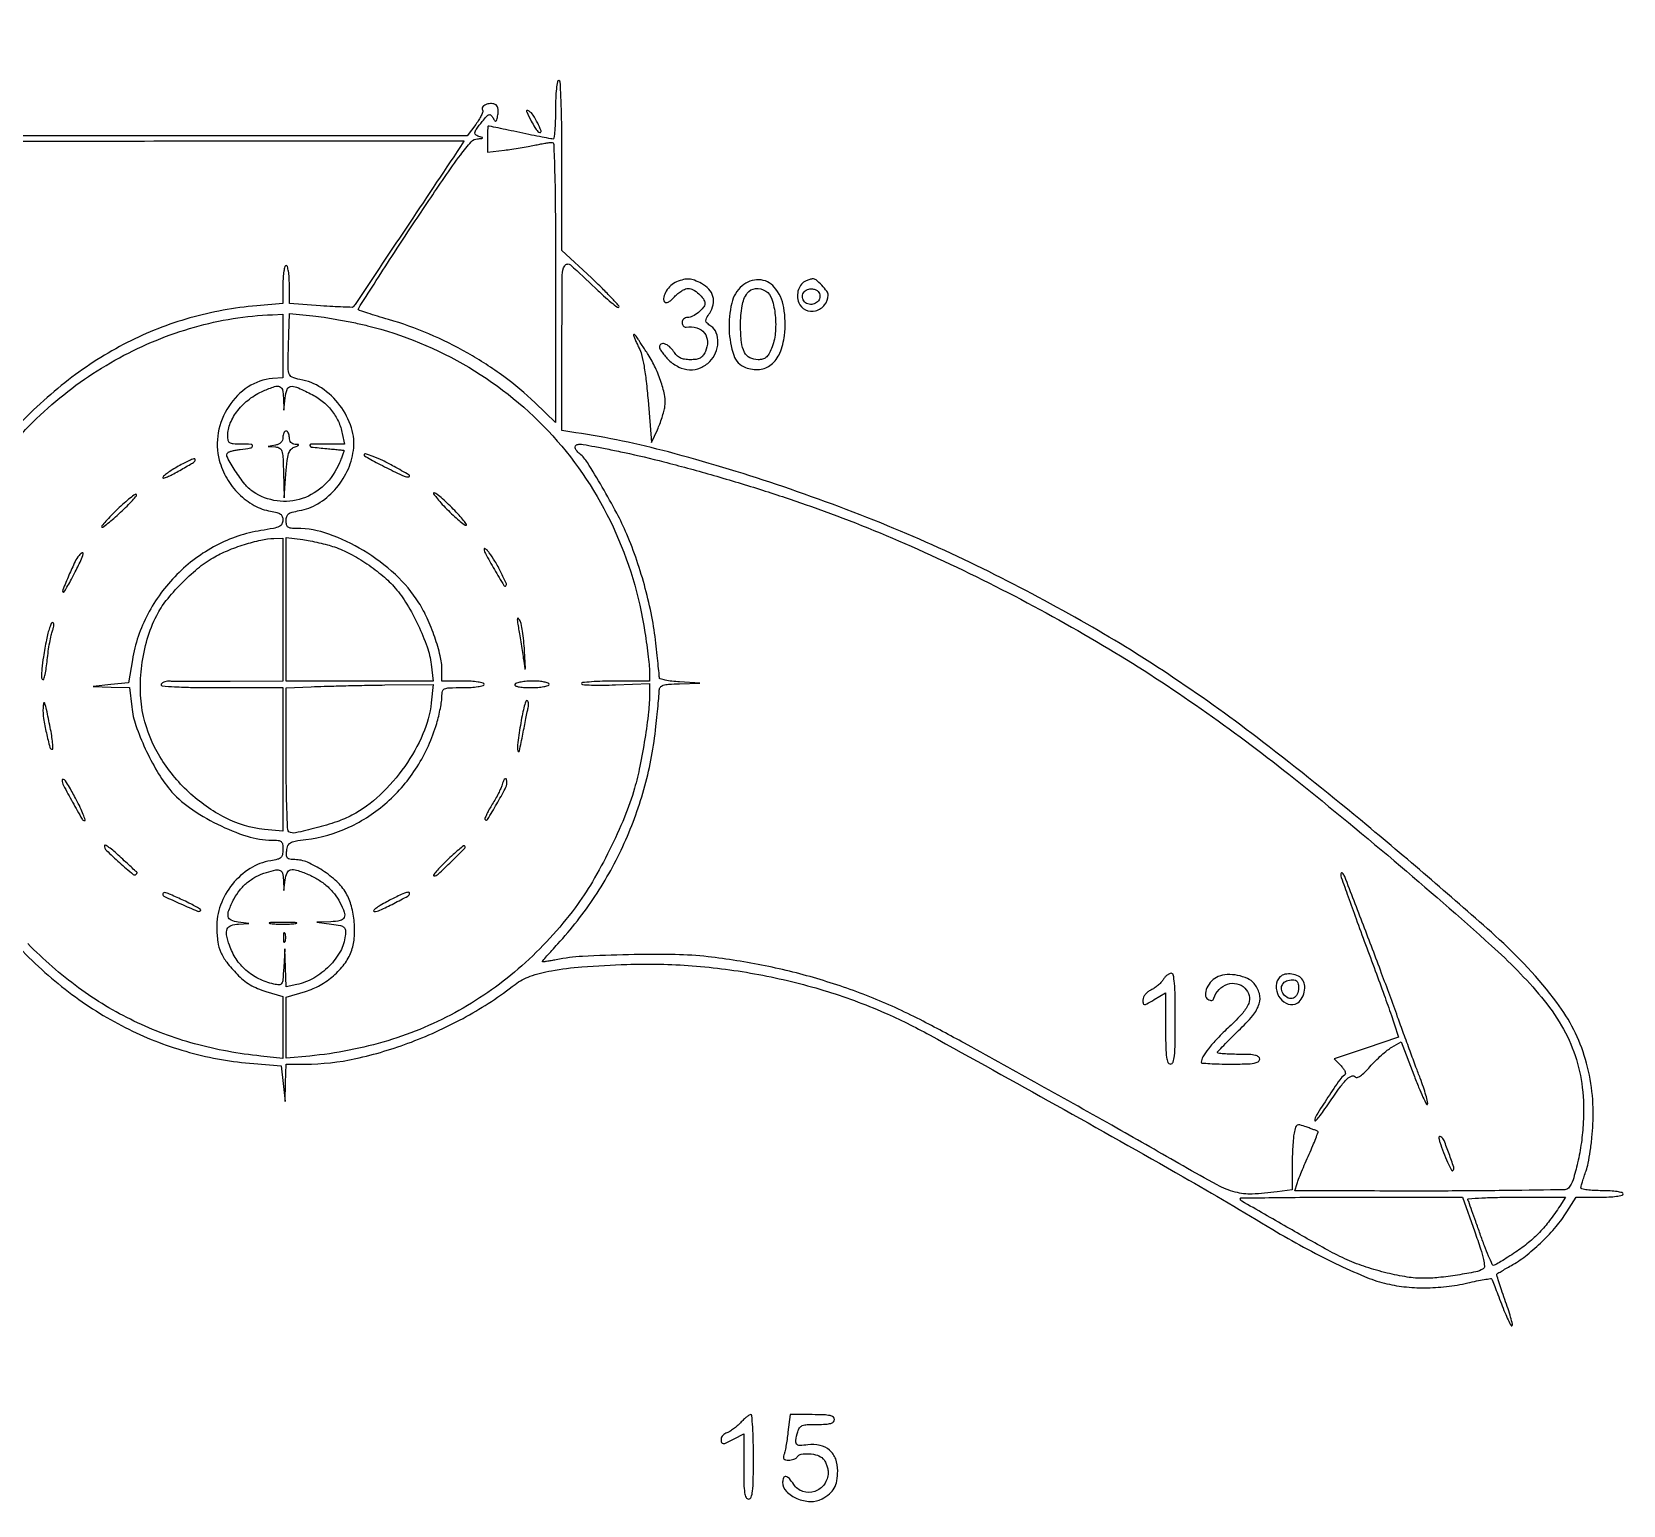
# Model space of a CAD drawing. Extents: x 0 to 1016, y 23 to 955.
# Drawn here: x 509.6 to 1000, y 501.1 to 955 of the extents above; entities that cross this region are included whole.
import ezdxf

# ---------------------------------------------------------------- set-up
doc = ezdxf.new("R2010")
doc.units = 0
doc.header["$MEASUREMENT"] = 0
doc.layers.get('0').update_dxf_attribs({"linetype": 'CONTINUOUS'})

msp = doc.modelspace()

# ---------------------------------------------------------------- linework, layer by layer
for points in [[(357.25, 921.223396, -0.000016), (466.643974, 921.326035, -0.000026), (558.770768, 921.404751), (642.53554, 921.471913, -0.054948), (642.714315, 921.452351, -0.526965), (642.778191, 921.293376, -0.000012), (625.977212, 896.088704, -0.000055), (609.471029, 871.33347, -0.049342), (608.579417, 870.246084, -0.20724), (608.29447, 870.13336, -0.001344), (605.532693, 870.229176, -0.005042), (602.353138, 870.380165, -0.003161), (598.636862, 870.617795), (589, 871.2952), (589, 877.1476, 0.015938), (588.928217, 879.398926, 0.026378), (588.707282, 881.2869, 0.024712), (588.393242, 882.700208, 0.337708), (588, 883, 0.337757), (587.606712, 882.700117, 0.024695), (587.29269, 881.285944, 0.026365), (587.071774, 879.396785, 0.015924), (587, 877.143776), (587, 871.287552), (578.939351, 870.615319, 0.048197), (558.372112, 866.882838, 0.049013), (539.021793, 859.29307, 0.047341), (520.945423, 847.799587, 0.039673), (504.163754, 832.468267)], [(505.914645, 672.711337, 0.040503), (522.011606, 658.468194, 0.046338), (539.51754, 647.715931, 0.047654), (558.25232, 640.600853, 0.047619), (578, 637.159109), (586.5, 636.5), (587.087003, 631), (587.674007, 625.5), (587.837003, 631.25), (588, 637), (593.889532, 637, 0.054274), (609.446009, 638.693621, 0.036577), (626.5772, 643.805893, 0.035336), (643.523314, 651.655185, 0.039381), (658.556776, 661.572087, -0.083249), (663.147484, 664.05466, -0.038359), (669.745308, 665.760056, -0.025884), (679.134713, 666.935157, -0.008577), (693, 667.706765, -0.029009), (713.155006, 667.312427, -0.026944), (733.639431, 664.604368, -0.027031), (753.644362, 659.722353, -0.029717), (772.365495, 652.828578, -0.022702), (786.276895, 645.977042, -0.001504), (825.29839, 624.352192, -0.00239), (864.44232, 602.259301, -0.006426), (892, 586.058557, 0.012209), (901.505482, 580.617367, 0.011902), (911.345612, 575.598119, 0.012113), (920.250036, 571.582577, 0.038135), (926.460099, 569.502587, 0.033913), (932.452894, 568.417268, 0.02876), (938.879251, 568.070824, 0.027891), (945.512107, 568.465375, 0.027121), (952.123077, 569.596185, -0.005205), (954.833733, 570.183101, -0.008312), (957.162548, 570.621798, -0.00305), (959.151727, 570.949902, -0.266855), (959.423817, 570.846185, -0.076065), (959.594342, 570.55728, -0.000855), (960.433156, 568.455162, -0.002622), (961.38593, 566.018362, -0.001704), (962.462668, 563.192666, 0.008267), (963.557969, 560.427876, 0.014582), (964.565766, 558.188536, 0.009164), (965.442079, 556.465011, 0.504037), (965.752025, 556.418692, 0.262677), (965.878014, 556.871015, 0.006548), (965.317497, 559.019581, 0.012424), (964.54376, 561.583083, 0.007937), (963.52381, 564.52381, -0.005119), (962.491643, 567.446437, -0.008314), (961.681807, 569.951925, -0.002863), (961.040394, 572.099202, -0.313735), (961.131118, 572.369819, -0.026021), (961.408641, 572.554543, -0.000653), (962.713516, 573.326013, -0.001401), (964.248957, 574.225306, -0.000954), (966, 575.239828, 0.038216), (970.39457, 578.243786, 0.024144), (975.048699, 582.361162, 0.023997), (979.335898, 586.960837, 0.034716), (982.621007, 591.43946), (985.5, 595.996424), (992.75, 595.998212, 0.012039), (995.616652, 596.067954, 0.02223), (997.937053, 596.284036, 0.019295), (999.671558, 596.592311, 0.352701), (1000, 597, 0.345347), (999.685898, 597.400526, 0.022017), (998.125, 597.711538, 0.024301), (996.036573, 597.929639, 0.013867), (993.5, 598, -0.012631), (991.007988, 598.062963, -0.020798), (988.909375, 598.256818, -0.01606), (987.282887, 598.529017, -0.357359), (987, 598.874273, -0.067453), (987.07451, 599.424074, -0.005922), (987.465406, 600.777099, -0.007677), (987.977584, 602.38462, -0.005899), (988.584359, 604.124273, 0.039103), (989.230173, 606.464784, 0.011401), (989.856537, 610.15213, 0.011382), (990.374265, 614.350524, 0.011955), (990.690332, 618.5, 0.08421), (988.366376, 638.45997, 0.091217), (979.583427, 655.929057, 0.048728), (960.593837, 676.511389, 0.008753), (921, 710.594536, 0.00911), (888.89997, 736.289115, 0.016491), (861.587934, 755.945355, 0.018036), (834.799304, 772.546039, 0.013935), (804.5, 788.739878, 0.018957), (773.323286, 802.852125, 0.015691), (739.152586, 815.549252, 0.016107), (705.79642, 825.582321, 0.027288), (677.25, 831.529801), (673, 832.175796), (673, 858.710343, -0.001315), (673.056231, 880.08323, -0.132201), (673.842182, 882.943774, -0.474352), (675.605286, 883.217351, -0.009287), (683.221634, 876.115266, 0.008102), (685.839948, 873.662111, 0.013413), (688.136664, 871.688751, 0.007015), (690.079289, 870.152978, 0.376497), (690.514758, 870.181425, 0.40042), (690.525059, 870.616671, 0.004137), (688.261955, 873.063807, 0.010217), (685.469579, 875.914558, 0.006123), (682.043124, 879.19127), (673, 887.629626), (673, 913.814813, 0.002684), (672.939643, 925.059494, 0.006859), (672.740453, 933.203703, 0.002472), (672.466427, 939.555467, 0.400206), (672, 940, 0.365646), (671.579235, 939.64481, 0.014491), (671.277778, 937.5, 0.018502), (671.066717, 934.639727, 0.009164), (671, 931, -0.008552), (670.940976, 927.549211, -0.01418), (670.758964, 924.64375, -0.007811), (670.50724, 922.290004, -0.378869), (670.179454, 922, -0.047414), (669.586701, 922.056336, -0.001123), (666.850764, 922.5875, -0.002464), (663.645688, 923.233632, -0.001669), (660, 924, 0.000655), (656.389271, 924.766672, 0.00104), (653.296111, 925.4125, 0.000208), (650.569948, 925.974608, 0.050775), (650.320546, 926, 0.384274), (650.192043, 925.884128, 0.006001), (650.094161, 924.814882, 0.012372), (650.023052, 923.512476, 0.007451), (650, 921.965557), (650, 917.931114), (655.25, 918.573003, 0.005888), (657.552133, 918.882029, 0.00415), (660.132812, 919.281343, 0.004189), (662.594995, 919.704482, 0.008786), (664.5, 920.082999, -0.00534), (666.123073, 920.417141, -0.005988), (667.692188, 920.703282, -0.005534), (669.032727, 920.915949, -0.031688), (669.75, 920.975554, -0.407499), (670.449608, 920.318088, -0.003391), (670.742901, 912.11816, -0.006071), (670.948245, 899.918208, -0.001172), (671, 877.841493), (671, 834.682985), (664.696758, 840.735669, 0.03312), (655.03066, 848.859277, 0.028938), (643.94397, 856.041312, 0.028578), (631.946806, 861.982773, 0.030138), (619.558475, 866.398923, -0.002824), (616.13354, 867.41285, -0.004341), (613.18162, 868.332949, -0.001541), (610.651221, 869.154443, -0.117638), (610.290419, 869.376248, -0.351496), (610.250858, 869.73647, -0.000326), (615.086171, 877.325591, -0.002814), (620.583112, 885.834755, -0.001697), (627.190713, 895.863512, -0.002022), (636.760285, 910.155318, -0.013223), (641.781157, 917.180704, -0.021082), (645.049202, 921.147546, -0.197912), (647, 922.086893, 0.008285), (648.135226, 922.171679, 0.147455), (648.47158, 922.307552, 0.582835), (648.44504, 922.470634, 0.024619), (647.75, 922.689326, -0.075991), (646.507261, 923.225476, -0.296727), (646.171449, 923.948326, -0.124087), (646.630472, 925.068483, -0.012431), (648.419156, 927.36993, -0.011107), (649.838921, 929.029242, -0.129309), (650.545334, 929.495742, -0.293019), (651.110928, 929.355151, -0.061798), (651.742766, 928.495167, 0.025131), (652.31422, 927.58461, 0.402587), (652.639596, 927.520474, 0.195717), (652.908802, 927.902875, 0.009492), (653.235968, 929.454054, 0.037526), (653.373119, 930.653344, 0.074841), (653.267972, 931.600552, 0.102098), (652.929236, 932.27836, 0.135176), (652.376395, 932.685805, 0.102728), (650.928556, 932.921938, 0.091148), (649.438421, 932.5811, 0.133872), (648.524885, 931.853149, 0.305339), (648.491998, 931.012948, -0.214461), (648.57106, 930.413124, -0.034108), (648.143491, 929.276012, -0.032642), (647.415699, 927.921697, -0.023313), (646.436691, 926.505885), (643.762622, 923), (357.881311, 923, -0.00013)], [(498.461679, 821.526885, -0.053625), (515.796053, 840.178351, -0.054319), (536.630085, 854.625272, -0.055269), (559.728705, 864.048444, -0.059574), (583.75, 867.873503), (587, 868), (587, 858.212708), (587, 848.425415), (583.782469, 848.180248, 0.126684), (576.297618, 845.632579, 0.103675), (570.309563, 839.628757, 0.099901), (567.083977, 831.513629, 0.108673), (567.400347, 823.037378, 0.068445), (569.692181, 817.469482, 0.065745), (573.427016, 812.641854, 0.068453), (578.122664, 809.113929, 0.087494), (583.22759, 807.347616, -0.023486), (585.158358, 806.945108, -0.094815), (586.241408, 806.433172, -0.147431), (586.803532, 805.689768, -0.088901), (587, 804.593521, -0.13046), (586.686804, 803.413601, -0.152989), (585.841617, 802.628966, -0.0635), (584.08131, 802.049898, -0.008615), (580.25, 801.377429, 0.082838), (566.422672, 796.767267, 0.075285), (554.321463, 787.806139, 0.074798), (545.352702, 775.602654, 0.079988), (540.628249, 761.573714), (539.448923, 754.5), (533.974461, 753.912997), (528.5, 753.325993), (534.120834, 753.162997), (539.741667, 753), (540.418066, 747.021428, 0.055222), (541.712467, 741.313221, 0.024781), (544.589741, 734.169131, 0.024718), (548.278488, 727.115608, 0.040524), (552.150358, 721.602616, 0.066832), (558.218252, 716.016887, 0.037546), (566.848589, 710.895978, 0.037686), (575.994629, 707.188403, 0.077604), (583.605335, 706, -0.022854), (585.567245, 705.91028, -0.153903), (586.454523, 705.538478, -0.183796), (586.884234, 704.761238, -0.035392), (587, 703.127808, -0.044718), (586.856128, 701.522345, -0.162456), (586.370825, 700.635795, -0.125319), (585.365763, 700.08867, -0.022226), (583.25, 699.649362, 0.100495), (576.875313, 697.245552, 0.083053), (571.438915, 692.413197, 0.081631), (567.797902, 685.987558, 0.09181), (566.600978, 678.994681, 0.033197), (566.945981, 674.688867, 0.06679), (567.885041, 671.419562, 0.062154), (569.703366, 668.367033, 0.025407), (572.863537, 664.706623, 0.032507), (574.78978, 662.937822, 0.034533), (576.892152, 661.47223, 0.034095), (579.201367, 660.29462, 0.030137), (581.745304, 659.385665), (587, 657.858083), (587, 648.312545), (587, 638.767006), (580.25, 639.460187, -0.040778), (559.80279, 643.262243, -0.046179), (541.117699, 650.245241, -0.046194), (524.036759, 660.536684, -0.040852), (508.36171, 674.180935, -0.0261)]]:
    msp.add_lwpolyline(points, format="xyb")
for points in [[(662.152355, 930.389196, 0.008632), (663.541202, 927.521309, 0.02373), (664.649551, 925.566107, 0.02886), (665.553071, 924.302807, 0.226833), (666.186195, 924, 0.524841), (666.564571, 924.548172, 0.02593), (665.518414, 926.926872, 0.027965), (664.11238, 929.370612, 0.110243), (662.87738, 930.575784, 0.037312), (662.464403, 930.790251, 0.165559), (662.195456, 930.810799, 0.346802), (662.088086, 930.669931, 0.104716)], [(708.315372, 877.99302, 0.090644), (706.565265, 876.88649, 0.069593), (705.127666, 875.134807, 0.077385), (704.355759, 873.277095, 0.200868), (704.578093, 871.873643, 0.253251), (705.032195, 871.612948, 0.121297), (705.708884, 871.761667, 0.065892), (706.599594, 872.3572, 0.025553), (707.664806, 873.39431, -0.033615), (708.72253, 874.391448, -0.03392), (709.901284, 875.234579, -0.035983), (711.025608, 875.821564, -0.102663), (711.885481, 876, -0.131867), (713.410828, 875.590596, -0.054042), (715.154039, 874.313122, -0.054161), (716.558568, 872.718761, -0.154708), (717, 871.326247, -0.174899), (716.547817, 870.073094, -0.049106), (715.045557, 868.586754, -0.049448), (713.219994, 867.382539, -0.121672), (711.671259, 867, 0.091227), (711.033236, 866.882613, 0.095762), (710.490932, 866.546498, 0.09955), (710.128046, 866.045179, 0.10744), (710, 865.456163, 0.081331), (710.094539, 864.878809, 0.103076), (710.367188, 864.41351, 0.116153), (710.773707, 864.132962, 0.126145), (711.25, 864.074646, -0.102701), (714.548975, 863.824931, -0.157839), (716.90384, 862.236836, -0.163378), (717.831727, 859.617708, -0.111485), (717.181954, 856.5, -0.055972), (716.44021, 855.260767, -0.106699), (715.561528, 854.510054, -0.091), (714.352949, 854.11901, -0.032868), (712.544492, 854, -0.037551), (710.780059, 854.132699, -0.075853), (709.452186, 854.545712, -0.082629), (708.380576, 855.307271, -0.052053), (707.408043, 856.5, 0.06508), (706.081067, 858.043792, 0.105016), (704.583954, 858.904043, 0.212932), (703.496829, 858.786919, 0.267059), (703, 857.923077, 0.138418), (703.16502, 857.338404, 0.020229), (703.858654, 856.303846, 0.021581), (704.803806, 855.121179, 0.017004), (705.923077, 853.923077, 0.08416), (708.964624, 851.763272, 0.103478), (712.336813, 850.926147, 0.107877), (715.65373, 851.522262, 0.09848), (718.545455, 853.454545, 0.096154), (720.344808, 856.120659, 0.092291), (721.050011, 859.305639, 0.101783), (720.543567, 862.273254, 0.148039), (718.914205, 864.34754, -0.027861), (717.700841, 865.302373, -0.190353), (717.361245, 865.967348, -0.153678), (717.530362, 866.764646, -0.016515), (718.524442, 868.396958, 0.092691), (719.595574, 870.964821, 0.120014), (719.522952, 873.507514, 0.118487), (718.285127, 875.755607, 0.088823), (716.035173, 877.481811, 0.027502), (713.807159, 878.482826, 0.075429), (712.127353, 878.852642, 0.079482), (710.46506, 878.69843, 0.032981)], [(728.502583, 876.75, 0.157879), (725.287329, 871.457981, 0.068669), (724.492302, 863.173289, 0.071287), (725.942478, 855.371654, 0.223166), (729.544802, 851.621181, 0.113599), (733.854454, 851.013069, 0.151468), (737.494392, 852.49526, 0.124965), (740.132957, 856.077831, 0.06556), (741.539176, 861.467261, 0.073417), (741.347155, 870.086572, 0.135165), (738.396313, 876.394648, 0.214549), (733.689343, 878.621284, 0.184767)], [(748.238541, 878.3339, 0.121087), (746.805904, 877.302494, 0.096068), (745.864846, 875.636829, 0.0885), (745.566837, 873.612727, 0.083433), (745.975106, 871.565475, 0.195678), (748.024402, 869.364795, 0.174544), (751.150946, 869.086033, 0.160592), (753.926242, 870.885133, 0.170932), (755, 873.934259, 0.164762), (754.604592, 875.101623, 0.026983), (753.032514, 876.941277, 0.025494), (751.283043, 878.599862, 0.206001), (750.25, 878.921053, 0.033143), (749.876149, 878.85644, 0.011654), (749.349759, 878.716011, 0.011511), (748.776504, 878.534254, 0.013232)], [(735.768271, 875.164378, -0.178168), (737.700959, 872.635742, -0.049933), (738.706182, 867.681524, -0.049045), (738.719464, 862.127361, -0.075181), (737.551027, 857.467881, -0.029994), (736.69606, 855.72364, -0.089681), (735.848947, 854.706824, -0.112065), (734.817023, 854.177292, -0.062811), (733.411269, 854, -0.119361), (730.886666, 854.611387, -0.157073), (729.223481, 856.279222, -0.092643), (728.309056, 859.370065, -0.024595), (728.031803, 864.527494, -0.040516), (728.500021, 870.639051, -0.118393), (730.108789, 874.518117, -0.218236), (732.632073, 875.936944, -0.163447)], [(752.5, 873.513695, -0.170798), (752.017565, 872.142601, -0.139506), (750.741788, 871.23775, -0.132728), (749.128484, 871.115268, -0.150435), (747.760998, 871.839002, -0.167697), (747.115407, 873.164981, -0.171329), (747.432682, 874.593376, -0.154416), (748.622576, 875.608799, -0.136105), (750.245529, 875.820137, -0.062873), (751.217718, 875.554591, -0.10149), (751.925955, 875.075752, -0.11006), (752.351852, 874.388469, -0.084079)], [(613.074124, 864.477402, -0.073402), (644.263471, 851.692226, -0.075079), (670.158671, 830.517443, -0.07478), (688.725099, 802.558072, -0.071944), (698.555459, 770.004157, -0.003819), (699.104428, 766.163778, -0.00437), (699.569071, 762.484034, -0.003957), (699.911125, 759.356976, -0.024729), (699.994105, 757.75), (700, 755), (689.5, 755, 0.006934), (685.473972, 754.944164, 0.011521), (682.084375, 754.771902, 0.005225), (679.283609, 754.535324, 0.386735), (679, 754.223495, 0.397264), (679.284303, 753.92214, 0.005263), (682.084375, 753.788506, 0.011555), (685.473866, 753.740863, 0.006926), (689.5, 753.833095), (700, 754.2192), (699.997183, 751.3596, -0.0285), (699.656404, 745.487709, -0.01041), (698.529184, 737.236713, -0.010596), (697.007556, 728.768342, -0.019787), (695.361657, 722, -0.028276), (692.255858, 713.068337, -0.017646), (687.67137, 702.978362, -0.017608), (682.360918, 693.187367, -0.027108), (677.029526, 685.162291, -0.051018), (660.626715, 667.289695, -0.054283), (641.261212, 653.52735, -0.054043), (619.307846, 644.209222, -0.049781), (595.25, 639.483937), (588, 638.797017), (588, 648.209256), (588, 657.621495), (593.974275, 659.411073, 0.055483), (598.473524, 661.323372, 0.050501), (602.598901, 664.229216, 0.052202), (605.923124, 667.783892, 0.071189), (608.044627, 671.617377, 0.069706), (608.988589, 675.758221, 0.043231), (608.98129, 680.753365, 0.043132), (608.112671, 685.692673, 0.067553), (606.454458, 689.667925, 0.073006), (603.580947, 693.251704, 0.042435), (599.230642, 696.658636, 0.042754), (594.54168, 699.18445, 0.101677), (590.683578, 699.990616, -0.030446), (589.116881, 700.091346, -0.179284), (588.398794, 700.465078, -0.182806), (588.105309, 701.211763, -0.031871), (588.183578, 702.75, -0.064216), (588.571196, 704.314861, -0.169139), (589.310589, 705.181777, -0.090616), (590.745694, 705.703642, -0.011129), (594.06224, 706.190584, 0.077371), (607.332925, 709.977304, 0.073331), (619.098005, 717.665113, 0.071539), (628.376868, 728.619619, 0.067982), (634.388476, 741.931501, 0.012433), (635.005388, 744.217731, 0.011448), (635.526615, 746.595433, 0.011527), (635.893688, 748.735721, 0.036717), (636, 750.181501, -0.0564), (636.192004, 751.878234, -0.238443), (636.826548, 752.641596, -0.096628), (638.224527, 752.949058, -0.005957), (642.5, 753, 0.013867), (645.036573, 753.070361, 0.024301), (647.125, 753.288462, 0.022017), (648.685898, 753.599474, 0.345347), (649, 754, 0.345347), (648.685898, 754.400526, 0.022017), (647.125, 754.711538, 0.024301), (645.036573, 754.929639, 0.013867), (642.5, 755), (636, 755), (636, 758.531545, 0.060318), (635.486649, 762.771464, 0.022803), (633.796483, 768.506898, 0.022913), (631.47068, 774.364073, 0.035864), (628.893808, 779.131798, 0.064383), (621.650321, 787.805367, 0.049966), (611.824504, 795.221887, 0.051408), (601.128255, 800.309708, 0.085523), (591.318499, 802, -0.024144), (589.500536, 802.087837, -0.133783), (588.593943, 802.431716, -0.183491), (588.139675, 803.126103, -0.054147), (588, 804.412102, -0.071637), (588.185534, 805.700407, -0.159285), (588.740455, 806.508104, -0.101775), (589.856248, 807.047166, -0.019961), (592.048173, 807.508139, 0.094497), (597.807038, 809.648245, 0.073302), (602.972891, 813.916853, 0.071168), (606.817369, 819.636659, 0.079253), (608.72691, 826.000629, 0.110541), (608.112718, 833.054324, 0.084825), (604.555967, 839.948595, 0.084352), (598.888122, 845.302898, 0.107288), (592.209508, 847.930964, -0.064967), (589.837366, 848.641135, -0.231789), (588.851315, 849.824674, -0.064838), (588.582454, 852.268116, -0.00225), (588.816365, 861.851491), (589, 868.202983), (596.25, 867.524305, -0.014712), (599.704801, 867.098048, -0.006745), (604.182711, 866.349323, -0.006673), (608.878609, 865.433994, -0.009159)], [(695.058807, 861.70034, 0.104999), (695.124158, 861.222161, 0.011846), (695.52089, 860.19548, 0.01394), (696.062203, 858.984355, 0.010902), (696.714434, 857.70034, -0.063032), (697.531169, 855.568752, -0.016986), (698.273441, 852.017248, -0.014425), (698.945654, 847.355801, -0.007471), (699.529818, 841.5), (700.630769, 828.5), (702.409657, 832.443507, 0.016358), (703.1291, 834.18853, 0.011861), (703.819398, 836.173908, 0.012005), (704.385334, 838.092179, 0.025506), (704.710761, 839.605054, 0.086365), (704.675135, 842.72281, 0.032234), (703.595907, 846.981836, 0.031071), (701.809685, 851.523146, 0.034932), (699.532533, 855.625877, -0.000529), (698.667059, 856.959996, -0.000437), (697.747144, 858.384052, -0.000441), (696.90534, 859.692221, -0.001181), (696.308807, 860.625877, 0.02014), (695.846301, 861.292635, 0.05356), (695.450253, 861.714576, 0.162171), (695.195314, 861.818918, 0.41232)], [(587.168103, 842.25), (587.336206, 838.5), (587.728468, 842.25, -0.052939), (588.286855, 844.869726, -0.280866), (589.353889, 845.782036, -0.144273), (591.237246, 845.54193, -0.013211), (595.553656, 843.510934, -0.050124), (599.147154, 841.22593, -0.058114), (602.019861, 838.36902, -0.059985), (604.088385, 835.012007, -0.059456), (605.308554, 831.25), (605.95, 828), (600.308333, 828, 0.003764), (595.638761, 827.964845, 0.458352), (595.300025, 827.559554, 0.337084), (595.76937, 827.115977, 0.003517), (600.532762, 826.638522, -0.001182), (602.455593, 826.454855, -0.00182), (604.118253, 826.285961, -0.000577), (605.558121, 826.132721, -0.053817), (605.76342, 826.087951, -0.410291), (605.829653, 825.957517, -0.004578), (605.490873, 824.928282, -0.010745), (605.045391, 823.702682, -0.006414), (604.465692, 822.263647, -0.101372), (599.801049, 815.413542, -0.112237), (592.969722, 811.249884, -0.115838), (585.18577, 810.522437, -0.113381), (577.823263, 813.321158, -0.076861), (575.253849, 815.678971, -0.026977), (572.331647, 819.763944, -0.019321), (569.88534, 823.954691, -0.330041), (570.106501, 825.439834, -0.120222), (570.50005, 825.679016, -0.015957), (571.444284, 825.945325, -0.017732), (572.604733, 826.189664, -0.014039), (573.873645, 826.373645, 0.012471), (577.022859, 826.820174, 0.316678), (577.60783, 827.397898, 0.450475), (577.199662, 827.914963, 0.014016), (574.166667, 828, -0.014768), (571.711471, 828.072534, -0.123134), (570.658551, 828.40298, -0.205208), (570.152535, 829.116499, -0.053066), (570, 830.54966, -0.099949), (570.793597, 834.48, -0.068304), (573.122526, 838.410829, -0.062933), (576.661075, 841.868436, -0.059808), (581.00714, 844.407017, -0.018001), (584.431337, 845.747683, -0.170102), (585.9846, 845.748001, -0.259976), (586.834216, 844.789658, -0.042988)], [(587, 830.069551, -0.092132), (586.845146, 829.236294, -0.098629), (586.402494, 828.536664, -0.090422), (585.688881, 828.016677, -0.06486), (584.75, 827.705733), (582.5, 827.272364), (584.75, 827.136182, -0.119667), (586.002748, 826.750509, -0.185852), (586.69343, 825.872295, -0.063421), (587.016036, 824.017937, -0.005583), (587.180158, 819.25), (587.360316, 811.5), (587.930158, 818.903978, -0.009013), (588.311705, 822.915014, -0.047922), (588.767536, 825.068031, -0.096677), (589.449723, 826.32523, -0.128417), (590.5, 827.083693, 0.005289), (591.643668, 827.541262, 0.226853), (591.814122, 827.730402, 0.476325), (591.717204, 827.871541, 0.009966), (590.75, 827.929715, -0.098015), (590.037838, 828.100635, -0.109962), (589.477536, 828.526576, -0.101932), (589.12211, 829.17936, -0.073992), (589, 830, 0.048028), (588.926307, 830.765418, 0.068025), (588.70625, 831.4125, 0.088204), (588.381882, 831.848523, 0.191087), (588, 832, 0.185568), (587.618229, 831.853258, 0.089971), (587.29375, 831.432931, 0.069815), (587.073801, 830.808267, 0.049828)], [(612, 824.665507, 0.267207), (612.152917, 824.399798, 0.002855), (614.05625, 823.308355, 0.008035), (616.316576, 822.076818, 0.005024), (619, 820.704387, 0.005435), (624.333013, 818.116096, 0.158566), (625.815914, 817.927558, 0.691323), (625.909543, 818.463393, 0.006972), (621.248983, 821.132364, 0.013358), (617.810061, 822.92019, 0.021957), (614.801472, 824.223538, 0.019697), (612.463813, 825.012526, 0.500726)], [(692.234082, 825.412232, -0.011165), (704.434569, 822.55232, -0.006628), (718.846058, 818.628318, -0.006443), (733.86452, 814.114209, -0.007559), (747.977644, 809.43753, -0.019479), (778.616702, 797.410616, -0.015893), (810.419538, 782.251845, -0.015764), (841.506331, 764.940578, -0.018108), (870, 746.441409, -0.014931), (896.976925, 726.275626, -0.007783), (929.435044, 699.631783, -0.006859), (959.475075, 673.46379, -0.035371), (974.816378, 657.63462, -0.042836), (981.011372, 648.83513, -0.051409), (985.1852, 639.614622, -0.051442), (987.388327, 629.741594, -0.042979), (987.719787, 619.000686, -0.021457), (987.110006, 612.796076, -0.020884), (985.967404, 606.609556, -0.019507), (984.549227, 601.350629, -0.105659), (983.106851, 598.789766, -0.211141), (982.028964, 598.293937, -0.000501), (964.37609, 598.047336, -0.002856), (943.427014, 597.89533, -0.001391), (916.682612, 597.928405), (898.865225, 598), (899.527016, 600.25, -0.022315), (899.962779, 601.519369, -0.004066), (900.893138, 603.825621, -0.004368), (902.028468, 606.508624, -0.003952), (903.24832, 609.262751, 0.005985), (904.392273, 611.874134, 0.009817), (905.29045, 614.114544, 0.00385), (905.99402, 616.018621, 0.350853), (905.903916, 616.282865, 0.047604), (905.617206, 616.429287, 0.002725), (904.693359, 616.789295, 0.004141), (903.586082, 617.203361, 0.003028), (902.350073, 617.645477, 0.017526), (900.37838, 618.260604, 0.185922), (899.555939, 618.177849, 0.206956), (899.049097, 617.569613, 0.022297), (898.600073, 615.750363, 0.027551), (898.367941, 614.130197, 0.007171), (898.176271, 611.504878, 0.007268), (898.044077, 608.502473, 0.007366), (898, 605.510924), (898, 598.271848), (893.360429, 597.635924, -0.024554), (885.644401, 596.962016, -0.076829), (880.48516, 597.559724, -0.055314), (874.889534, 599.789559, -0.008501), (864.406076, 605.608592, 0.002372), (843.924243, 617.308064, 0.001538), (820.128808, 630.654591, 0.001431), (797.920336, 642.93823, 0.005831), (784.310996, 650.209533, 0.023911), (768.844257, 657.325844, 0.023111), (752.594084, 663.022945, 0.022736), (735.623244, 667.275398, 0.021435), (718, 670.068647, 0.024691), (707.90473, 670.725305, 0.008823), (693.466832, 670.695523, 0.00812), (679.327705, 670.187023, 0.037937), (671.25, 669.147176, -0.006751), (669.620174, 668.833116, -0.011477), (668.248438, 668.620312, -0.005316), (667.116094, 668.483405, -0.446718), (667, 668.587415, -0.179195), (667.080081, 668.803686, -0.001255), (668.38075, 670.311544, -0.004616), (669.898614, 672.029982, -0.002912), (671.700425, 674.009021, 0.040367), (683.166318, 688.670601, 0.039684), (692.201111, 705.065261, 0.03967), (698.53494, 722.687352, 0.040273), (701.966624, 741, 0.001599), (702.350375, 744.766081, 0.002069), (702.677059, 748.223438, 0.001559), (702.929799, 751.122738, 0.018485), (702.982671, 752.25, -0.175001), (703.314836, 753.142215, -0.142791), (704.169964, 753.707668, -0.058146), (705.872329, 754.025221, -0.00936), (709.25, 754.19268), (715.5, 754.385359), (709.25, 754.740397, -0.014857), (706.854176, 754.948048, -0.024021), (704.835938, 755.282453, -0.020728), (703.301558, 755.680269, -0.330187), (703, 756.087131, 0.024386), (702.965619, 756.791641, 0.000797), (702.685984, 759.603637, 0.001525), (702.34058, 762.920526, 0.001059), (701.931009, 766.665619, 0.020524), (700.669774, 774.894291, 0.016982), (698.673012, 783.535356, 0.01678), (696.061647, 792.141218, 0.018542), (692.954698, 800.265981, 0.02125), (689.861022, 806.755992, 0.010337), (685.39372, 814.780322, 0.007288), (680.832903, 822.333365, 0.080236), (678.513713, 824.988619, -0.051354), (677.404965, 826.119641, -0.167284), (677.058692, 827.094392, -0.282651), (677.451434, 827.747965, -0.120268), (678.484082, 828, -0.044679), (679.510617, 827.908088, -0.001857), (683.135328, 827.239843, -0.003205), (687.427038, 826.403618, -0.002269)], [(554.74338, 821.177357, 0.011803), (552.928678, 820.094, 0.017532), (551.397922, 819.053778, 0.012777), (550.208915, 818.135777, 0.224309), (550.00407, 817.707846, 0.507336), (550.240138, 817.533205, 0.020956), (551.396508, 817.947423, 0.021769), (552.927754, 818.648575, 0.011785), (554.75, 819.635811, 0.001292), (558.573233, 821.838354, 0.027214), (559.672907, 822.558286, 0.152058), (560.002875, 823.006198, 0.287153), (559.905977, 823.427357, 0.29755), (559.562841, 823.499412, 0.009894), (558.213179, 822.942704, 0.015873), (556.589298, 822.172751, 0.010027)], [(536.047619, 807.952381, 0.007779), (534.0557, 805.982164, 0.012946), (532.447831, 804.254252, 0.006559), (531.186758, 802.788329, 0.38864), (531.200979, 802.465687, 0.371632), (531.532011, 802.441223, 0.006438), (533.08129, 803.620793, 0.012831), (534.910105, 805.127947, 0.007768), (537, 807, 0.009496), (539.021468, 808.940628, 0.015819), (540.638948, 810.658969, 0.009652), (541.865919, 812.103231, 0.385083), (541.84664, 812.486694, 0.368189), (541.453302, 812.518159, 0.009467), (539.927169, 811.370748, 0.015686), (538.107914, 809.853952, 0.009504)], [(637.5, 808, 0.00945), (639.459465, 806.084415, 0.013558), (641.271902, 804.46875, 0.009339), (642.825691, 803.206418, 0.167437), (643.424816, 803, 0.599476), (643.56256, 803.25779, 0.019043), (642.684402, 804.46875, 0.018536), (641.319539, 806.080737, 0.009546), (639.5, 808, 0.00945), (637.540535, 809.915585, 0.013558), (635.728098, 811.53125, 0.009339), (634.174309, 812.793582, 0.167437), (633.575184, 813, 0.599476), (633.43744, 812.74221, 0.019043), (634.315598, 811.53125, 0.018536), (635.680461, 809.919263, 0.009546)], [(524.199799, 793.740743, 0.062123), (522.961388, 791.802845, 0.009401), (521.057639, 787.604826, 0.003862), (519.153832, 783.092138, 0.303019), (519.298238, 782.368429, 0.48236), (519.522256, 782.393959, 0.004949), (520.467545, 783.940788, 0.010891), (521.55919, 785.861296, 0.006333), (522.789474, 788.210526, 0.007275), (524.722141, 792.158815, 0.047776), (525.466816, 794.229808, 0.649755), (525.130504, 794.495208, 0.098758)], [(587, 777), (587, 755), (570.75, 754.889309, -0.001052), (564.368274, 754.859264, -0.001453), (558.640557, 754.860995, -0.000908), (553.822638, 754.885201, -0.017947), (552.345511, 754.948358, 0.047111), (551.472825, 754.934804, 0.049271), (550.631636, 754.757142, 0.054474), (549.942146, 754.452992, 0.123861), (549.536494, 754.059049, 0.556185), (549.791175, 753.547049, 0.009144), (553.634332, 753.255306, 0.011114), (559.272597, 753.056459, 0.003257), (567.940983, 753), (587, 753), (587, 730.860097), (587, 708.720194), (581.295859, 709.308914, -0.092695), (569.287525, 712.862376, -0.069883), (557.999396, 720.787301, -0.068303), (549.097768, 731.733305, -0.080117), (544.06054, 744.111778, -0.049555), (543.09369, 751.650816, -0.039491), (543.507138, 759.843916, -0.039185), (545.214052, 767.94391, -0.046464), (548.105668, 775.207126, -0.050005), (551.064731, 779.806736, -0.025616), (555.607075, 784.956377, -0.025548), (560.726339, 789.68422, -0.043753), (565.497576, 792.998613, -0.031212), (569.925001, 795.177197, -0.022086), (575.129322, 797.081116, -0.02236), (580.225232, 798.446746, -0.048336), (584.25, 798.934189), (587, 799)], [(602.859149, 796.331802, -0.040587), (607.695314, 794.244715, -0.026428), (612.911103, 791.108378, -0.026342), (617.797123, 787.417836, -0.038651), (621.635525, 783.644603, -0.044156), (625.22029, 778.711873, -0.025204), (628.688347, 772.206651, -0.025217), (631.419298, 765.543376, -0.055221), (632.665172, 760.179288), (633.278582, 755), (610.639291, 755), (588, 755), (588, 777.128831), (588, 799.257661), (593.109149, 798.579909, -0.014677), (595.402204, 798.206947, -0.009007), (598.080735, 797.639955, -0.009027), (600.71344, 796.982645, -0.015891)], [(649.031803, 795.734851, 0.13819), (649.381608, 794.261468, 0.00545), (652.158047, 789.396991, 0.003308), (655.110505, 784.428334, 0.4872), (655.690909, 784.357576, 0.314425), (655.828578, 785.131137, 0.007814), (654.187059, 788.539966, 0.016535), (652.342114, 791.93749, 0.031928), (650.610085, 794.5, 0.018324), (650.013249, 795.216036, 0.043873), (649.508543, 795.687738, 0.106902), (649.180255, 795.846692, 0.472976)], [(514.137378, 767.75, 0.006134), (513.187216, 762.430807, 0.018647), (512.721293, 758.787861, 0.02008), (512.595908, 756.270322, 0.262499), (513.031173, 755.480734, 0.495503), (513.335911, 755.597709, 0.015728), (513.719143, 757.081571, 0.019156), (514.08866, 759.078383, 0.010645), (514.393435, 761.535919, -0.009407), (514.717341, 764.201763, -0.009465), (515.140736, 766.848033, -0.00932), (515.59613, 769.138996, -0.037132), (516.004242, 770.511157, 0.027241), (516.322091, 771.50735, 0.059457), (516.4303, 772.300397, 0.104309), (516.33165, 772.810511, 0.301655), (516.046147, 773, 0.292269), (515.641643, 772.741468, 0.021174), (515.112401, 771.457813, 0.024339), (514.587754, 769.762068, 0.015588)], [(659.568223, 771.5, -0.001984), (659.888401, 769.579317, -0.000897), (660.293564, 767.059375, -0.000888), (660.711703, 764.398159, -0.001214), (661.078184, 762, 0.001798), (661.579271, 758.746444, 0.852232), (661.690453, 758.746131, 0.054183), (661.729532, 759.472174, 0.000618), (661.458692, 764.327745, 0.011312), (661.209902, 767.447415, 0.013856), (660.83103, 770.347314, 0.012349), (660.38837, 772.748273, 0.090115), (659.948731, 773.827745, 0.072405), (659.498568, 774.350354, 0.587241), (659.26511, 774.265983, 0.076271), (659.257406, 773.478737, 0.006672)], [(632.691086, 748.295859, -0.077453), (630.167209, 738.709771, -0.050651), (624.543604, 728.732497, -0.049861), (616.885435, 719.896505, -0.066575), (608.280395, 713.699973, -0.040691), (603.625361, 711.677851, -0.01815), (597.220368, 709.751388, -0.011429), (590.895168, 708.250253, -0.193288), (588.822533, 708.60968, -0.248567), (588.488757, 709.179394, -0.001503), (588.241619, 715.401512, -0.005658), (588.059284, 722.585074, -0.003515), (588, 731.016953), (588, 752.915871), (595.75, 753.256692, -0.003773), (599.725846, 753.401485, -0.001229), (605.597346, 753.556511, -0.001225), (612.120872, 753.696711, -0.001381), (618.389903, 753.798756), (633.279806, 754)], [(658.5, 754, 0.439638), (658.617202, 753.584344, 0.067066), (659.532337, 753.267178, 0.036506), (661.14533, 753.061691, 0.013434), (663.440983, 753, 0.016922), (665.571959, 753.07214, 0.027583), (667.367039, 753.29375, 0.026513), (668.706688, 753.60883, 0.333273), (669, 754, 0.321151), (668.720933, 754.389668, 0.03204), (667.548586, 754.70625, 0.030878), (665.952933, 754.927787, 0.019057), (664.059017, 755, 0.018832), (662.121554, 754.927002, 0.025672), (660.3879, 754.70625, 0.024383), (659.016825, 754.389932, 0.187586)], [(513.078947, 746.799221, 0.044579), (513.275986, 743.512368, 0.017227), (514.109487, 739.01935, 0.008445), (515.172791, 734.573635, 0.342285), (515.912566, 734, 0.427381), (516.157562, 734.256211, 0.011456), (516.040567, 735.982813, 0.017072), (515.767456, 738.161436, 0.009987), (515.299561, 740.75, 0.002641), (514.166018, 746.227105, 0.03563), (513.599643, 748.192368, 0.736066), (513.273604, 748.17603, 0.055672)], [(660.168365, 741.344257, 0.005014), (659.288167, 735.282813, 0.10521), (659.425231, 733.470163, 0.774874), (659.872457, 733.484831, 0.007154), (660.952002, 738.670695, -0.000661), (661.418553, 741.06746, -0.000673), (661.88866, 743.448579, -0.000653), (662.302777, 745.517204, -0.002791), (662.558416, 746.75, 0.034153), (662.681492, 747.61231, 0.05811), (662.650515, 748.339062, 0.084983), (662.483092, 748.830665, 0.274873), (662.19834, 749, 0.328941), (661.821006, 748.721639, 0.010109), (661.255633, 746.751125, 0.016202), (660.685185, 744.279099, 0.01004)], [(519, 724.471483, 0.12144), (519.401972, 722.840861, 0.005473), (522.16308, 717.717955, 0.003277), (525.121613, 712.45154, 0.269345), (525.899021, 712, 0.512242), (526.097053, 712.275051, 0.013812), (525.49974, 713.909375, 0.017713), (524.579721, 716.006374, 0.009819), (523.317738, 718.5, 0.0054), (521.255087, 722.285188, 0.029082), (519.99438, 724.261243, 0.157931), (519.355394, 724.728594, 0.510803)], [(654.421297, 722.75, -0.031758), (653.984936, 721.626847, -0.010409), (653.204737, 720.031622, -0.010323), (652.262867, 718.292445, -0.01149), (651.281722, 716.65552, 0.014186), (650.387975, 715.146016, 0.022141), (649.714793, 713.793856, 0.017992), (649.270596, 712.687127, 0.29056), (649.354353, 712.312314, 0.485689), (650.06928, 712.397699, 0.00548), (652.900401, 717.156245, 0.009141), (655.507601, 721.845203, 0.121004), (655.990616, 723.75, 0.062666), (655.870492, 724.76621, 0.512788), (655.504131, 724.912672, 0.153204), (654.989653, 724.301136, 0.022078)], [(532, 704.293195, 0.203589), (532.610718, 702.855482, 0.009128), (536.640363, 699.107754, 0.007276), (540.844941, 695.447057, 0.389937), (541.821219, 695.487886, 0.067193), (541.984653, 695.702332, 0.104513), (542.055039, 695.923004, 0.134756), (542.022745, 696.114099, 0.154753), (541.898061, 696.25, -0.053418), (541.600134, 696.46635, -0.001047), (540.200803, 697.736161, -0.002497), (538.57604, 699.231674, -0.001671), (536.731395, 700.958208, 0.011833), (534.914901, 702.590419, 0.023596), (533.389847, 703.776871, 0.029697), (532.283442, 704.462245, 0.567932)], [(637.522499, 699.75, 0.009617), (635.683825, 697.926523, 0.0189), (634.306556, 696.395313, 0.020477), (633.432273, 695.254212, 0.607485), (633.564291, 695, 0.190825), (634.824899, 695.499292, 0.005852), (638.935801, 699.453219, 0.004475), (643.020222, 703.547391, 0.480487), (642.937632, 704.229035, 0.316476), (642.628788, 704.210911, 0.004862), (641.166414, 703.025091, 0.010956), (639.46224, 701.551456, 0.006781)], [(587.160037, 693.75), (587.320074, 690.5), (587.723396, 693.75, -0.06834), (588.302525, 695.927565, -0.238713), (589.376244, 696.842527, -0.138937), (591.217015, 696.770655, -0.020165), (594.768471, 695.452272, -0.039288), (597.864994, 693.862501, -0.042302), (600.593834, 691.841755, -0.043733), (602.863408, 689.460688, -0.048604), (604.595014, 686.79966, -0.032067), (605.924588, 683.787183, -0.202074), (605.846984, 682.145952, -0.233746), (604.643239, 681.201022, -0.042764), (601.75, 680.849806), (597.5, 680.699613), (602, 680.099806, -0.013006), (604.771339, 679.656779, -0.131477), (605.816051, 679.157291, -0.204064), (606.244219, 678.294734, -0.038659), (606.209895, 676.5, -0.104113), (604.720679, 671.751125, -0.068445), (601.25056, 667.167756, -0.06587), (596.499816, 663.522123, -0.079456), (591.25, 661.519633), (588, 660.841089), (587.810916, 666.670545), (587.621831, 672.5), (587.260818, 666.743522, -0.006542), (586.975335, 662.980285, -0.113209), (586.59696, 661.816158, -0.273758), (585.844061, 661.408109, -0.049384), (584.199903, 661.633861, -0.055737), (579.534216, 663.318476, -0.065416), (575.625425, 665.927156, -0.06707), (572.597898, 669.395015, -0.063245), (570.523959, 673.60798, -0.032812), (569.660997, 676.781243, -0.153191), (569.855495, 678.642997, -0.212059), (571.015713, 679.712547, -0.069099), (573.356989, 680.160037), (576.5, 680.320074), (573.25, 680.723396, -0.07271), (571.035068, 681.333134, -0.249081), (570.139186, 682.466791, -0.142476), (570.334899, 684.36946, -0.021552), (571.942394, 687.887083, -0.051508), (573.716625, 690.626887, -0.05193), (576.009058, 692.937902, -0.051082), (578.765551, 694.758048, -0.04685), (581.913572, 696.044276, -0.01905), (584.817029, 696.804726, -0.158894), (586.151762, 696.674729, -0.236023), (586.868326, 695.815296, -0.045588)], [(913, 695.293202, 0.084747), (913.132801, 694.515316, 0.000677), (915.2317, 688.573003, 0.002436), (917.685268, 681.761928, 0.001561), (920.597277, 673.876536, -0.001073), (923.599303, 665.77177, -0.001361), (926.335129, 658.273806, -0.001066), (928.59892, 651.974704, -0.011205), (929.461874, 649.374718), (930.729195, 645.249435), (920.853436, 641.951049), (910.977677, 638.652664), (913.064044, 636.431828, -0.032194), (913.835815, 635.496393, -0.065221), (914.288557, 634.658115, -0.104105), (914.392408, 634.004123, -0.246636), (914.148986, 633.592078, 0.103796), (912.653143, 632.169138, 0.005724), (909.026777, 626.777243, 0.004646), (905.453997, 621.219507, 0.141442), (905, 619.646723, 0.681687), (905.233559, 619.55502, 0.01668), (906.281397, 620.762044, 0.015148), (907.687212, 622.606444, 0.007521), (909.362202, 625.023869, -0.008887), (912.746752, 629.880213, -0.042141), (914.95601, 632.447041, -0.111301), (916.456778, 633.375872, -0.350853), (917.496765, 633.005234, 0.363819), (918.02004, 632.8322, 0.060612), (919.023555, 633.379881, 0.03941), (920.364198, 634.507805, 0.016908), (921.974902, 636.206676, -0.015942), (923.64392, 637.973874, -0.013531), (925.513788, 639.733455, -0.013743), (927.305062, 641.243681, -0.036869), (928.681349, 642.183809), (931.584479, 643.867618), (935.465323, 633.703058, 0.006353), (936.980824, 629.880196, 0.01204), (938.313997, 626.847823, 0.009176), (939.410202, 624.616462, 0.664084), (939.713242, 624.639727, 0.140819), (939.744071, 625.374164, 0.00935), (939.202585, 627.438329, 0.012917), (938.436645, 629.904977, 0.009273), (937.459366, 632.620478, -0.002064), (936.157613, 636.080212, -0.000747), (934.336481, 641.00414, -0.000741), (932.358517, 646.401411, -0.000882), (930.508754, 651.5, 0.002843), (925.56452, 664.963071, 0.002098), (919.944449, 679.811354, 0.000318), (914.199616, 694.770555, 0.104906), (913.525278, 695.808056, 0.136522), (913.326286, 695.920419, 0.260152), (913.1543, 695.873495, 0.149967), (913.036461, 695.656609, 0.05004)], [(550, 689.444676, 0.291727), (550.505606, 688.651852, 0.004619), (555.597326, 686.340303, 0.004538), (560.735843, 684.120085, 0.305005), (561.628082, 684.294748, 0.472703), (561.598424, 684.597192, 0.012667), (560.311272, 685.412395, 0.017516), (558.587926, 686.363311, 0.009963), (556.443198, 687.397374, 0.001982), (552.409782, 689.224628, 0.028445), (550.938528, 689.786037, 0.140463), (550.279612, 689.804859, 0.342596)], [(619, 687, 0.012016), (616.996435, 685.879131, 0.029243), (615.592689, 684.93403, 0.073016), (614.990822, 684.318275, 0.602824), (615.124047, 684.047178, 0.116195), (616.877453, 684.406831, 0.009335), (621.149767, 686.482895, 0.005765), (625.511654, 688.767788, 0.27588), (626, 689.585495, 0.441471), (625.626564, 689.926009, 0.065507), (624.507215, 689.672189, 0.027694), (622.50575, 688.804222, 0.005367)], [(583.25, 680.271532, 0.016375), (584.957332, 680.149287, 0.009683), (587, 680.109723, 0.009683), (589.042668, 680.149287, 0.016375), (590.75, 680.271532, 0.095407), (591.221145, 680.41442, 0.741699), (591.195312, 680.548567, 0.021699), (589.688407, 680.640349, 0.00436), (587, 680.663794, 0.00436), (584.311593, 680.640349, 0.021699), (582.804688, 680.548567, 0.741699), (582.778855, 680.41442, 0.095407)], [(587.157895, 676, 0.017491), (587.189089, 675.10856, 0.078554), (587.306058, 674.601562, 0.447206), (587.474999, 674.540618, 0.174857), (587.662281, 674.75, 0.057986), (587.818615, 675.320008, 0.037979), (587.87034, 676, 0.037979), (587.818615, 676.679992, 0.057986), (587.662281, 677.25, 0.174857), (587.474999, 677.459382, 0.447206), (587.306058, 677.398438, 0.078554), (587.189089, 676.89144, 0.017491)], [(858.209989, 662.964638, -0.049657), (857.544972, 662.1033, -0.028142), (856.586873, 661.19665, -0.027846), (855.507978, 660.383482, -0.040688), (854.469442, 659.804123, 0.057851), (853.510525, 659.225271, 0.058484), (852.713637, 658.443992, 0.063681), (852.179742, 657.575654, 0.106418), (852, 656.740709, 0.045555), (852.101258, 655.631637, 0.372102), (852.467789, 655.337507, 0.119462), (853.200409, 655.543429, 0.00531), (855.5, 656.867499), (859, 658.932549), (859, 647.966275, 0.004574), (859.054068, 642.055907, 0.029419), (859.284196, 639.077712, 0.069204), (859.726118, 637.506185, 0.298), (860.5, 637, 0.325229), (861.296286, 637.579216, 0.051622), (861.723214, 639.583333, 0.023333), (861.948523, 643.329058, 0.003355), (862, 651, 0.004117), (861.943052, 657.915249, 0.018314), (861.72751, 661.971016, 0.024557), (861.378023, 664.472328, 0.360183), (860.740547, 665, 0.122801), (860.16753, 664.857111, 0.047187), (859.477671, 664.402112, 0.043094), (858.789447, 663.74339, 0.040752)], [(875.241874, 663.998366, 0.102459), (873.21117, 662.613152, 0.085957), (871.744433, 660.452878, 0.108217), (871.292332, 658.325259, 0.257683), (872.056856, 656.960433, 0.053427), (872.704322, 656.648438, 0.129936), (873.228448, 656.604381, 0.168534), (873.620188, 656.822729, 0.106798), (873.880488, 657.282046, -0.115411), (875.470181, 659.979132, -0.123131), (878.057801, 661.613598, -0.132767), (880.956215, 661.771276, -0.144941), (883.428571, 660.428571, -0.130724), (884.750926, 658.147812, -0.163596), (884.60783, 655.719841, -0.087479), (882.749236, 652.740132, -0.020517), (878.626394, 648.515813, 0.011958), (874.89987, 644.826051, 0.024802), (872.211251, 641.741021, 0.029658), (870.471396, 639.240791, 0.13803), (870, 637.565741, 0.391544), (870.210881, 637.337732, 0.003809), (872.64375, 637.166187, 0.009802), (875.54907, 637.040673, 0.005893), (879, 637, 0.005946), (883.770516, 637.056738, 0.035355), (886.25, 637.291667, 0.084509), (887.552305, 637.743224, 0.273642), (888, 638.5, 0.232029), (887.642085, 639.229748, 0.108427), (886.666667, 639.692308, 0.047315), (884.824386, 639.93736, 0.00942), (881.5, 640, -0.007938), (879.007737, 640.039568, -0.013172), (876.909375, 640.161605, -0.006777), (875.196911, 640.329948, -0.381908), (875, 640.550145, -0.191288), (875.142213, 640.908269, -0.002283), (876.909375, 642.76538, -0.006462), (879.008556, 644.895527, -0.004131), (881.5, 647.318824, 0.027653), (885.855878, 651.97366, 0.095481), (887.851, 655.569487, 0.149112), (887.914389, 658.718501, 0.107484), (886.25, 661.838462, 0.111102), (884.229278, 663.359674, 0.057626), (881.204838, 664.32473, 0.056686), (877.955206, 664.586887, 0.090667)], [(894.242976, 663.842976, 0.188536), (893.069774, 661.163496, 0.138448), (893.832855, 657.978345, 0.143299), (896.119203, 655.735267, 0.202324), (898.926012, 655.476517, 0.152771), (900.482474, 656.565583, 0.087266), (901.557665, 658.615892, 0.085121), (901.886208, 660.963287, 0.132854), (901.296393, 662.904777, 0.138203), (899.965459, 664.11282, 0.08272), (897.908523, 664.74303, 0.083573), (895.780215, 664.669527, 0.147076)], [(900, 660.468615, -0.10985), (899.563138, 658.504159, -0.185056), (898.363414, 657.34737, -0.20635), (896.804731, 657.356377, -0.132431), (895.372338, 658.505475, -0.124659), (894.734017, 660.08829, -0.17279), (895.045696, 661.573103, -0.156903), (896.268468, 662.625001, -0.10012), (898.122445, 663, -0.087674), (898.981437, 662.848211, -0.146745), (899.564572, 662.412941, -0.116113), (899.896522, 661.642846, -0.043977)], [(943.511955, 612.962334, 0.014803), (944.628827, 609.773937, 0.016701), (945.892314, 606.784998, 0.009683), (947.10408, 604.293665, 0.509265), (947.555666, 604.222332, 0.281613), (947.794455, 605.213598, 0.008485), (946.361551, 609.402585, 0.011224), (944.795879, 613.451198, 0.157732), (943.799261, 614.624063, 0.183629), (943.443994, 614.692522, 0.316678), (943.240468, 614.488662, 0.098195), (943.254554, 613.915232, 0.021756)], [(954.267687, 585.317853, -0.005994), (956.041079, 580.093135, -0.023916), (956.934468, 576.832276, -0.035808), (957.247667, 574.731589, -0.280433), (956.818701, 573.887951, -0.089907), (954.556365, 572.999416, -0.009675), (948.993331, 572.012606, -0.012897), (943.127859, 571.243265, -0.026163), (938.481976, 571, -0.039288), (933.452442, 571.395808, -0.020168), (927.248269, 572.636678, -0.019661), (920.808368, 574.467947, -0.024515), (915, 576.69003, -0.023426), (908.965184, 579.689383, -0.003021), (896.401503, 586.785384, -0.000488), (882.466803, 594.785256, -0.268342), (882, 595.592416, -0.410587), (882.165262, 595.759739, -0.00014), (892.060938, 595.879657, -0.00186), (903.116824, 595.969419, -0.001115), (916.25, 595.997905), (950.5, 595.99581)], [(980.462233, 593.25, -0.019644), (977.343574, 588.793607, -0.02869), (974.231437, 585.152659, -0.029943), (970.83095, 582.008116, -0.024424), (966.846784, 579.056522, -0.005121), (964.466653, 577.502142, -0.007563), (962.344189, 576.191603, -0.003928), (960.530926, 575.128745, -0.131328), (960.049217, 575, -0.296088), (959.672391, 575.24459, -0.004137), (958.536066, 577.851435, -0.009964), (957.273738, 580.985801, -0.006205), (955.91317, 584.707013, 0.000465), (954.58112, 588.484106, 0.000688), (953.404702, 591.795531, 0.000306), (952.394607, 594.620965, 0.013494), (952.166667, 595.207013, -0.515257), (952.364521, 595.527109, -0.003079), (956.395763, 595.76706, -0.008429), (961.226608, 595.943165, -0.004895), (967.031677, 596), (982.23002, 596)], [(728.016147, 526.517187, -0.024233), (726.987925, 525.523833, -0.021498), (725.827793, 524.591982, -0.022065), (724.709868, 523.844124, -0.059606), (723.841833, 523.4498, 0.06586), (723.137703, 523.119288, 0.065196), (722.541038, 522.616114, 0.070963), (722.137406, 522.02397, 0.114652), (722, 521.432612, 0.084908), (722.170476, 520.435962, 0.324455), (722.659334, 520.098277, 0.105535), (723.642625, 520.331902, 0.008422), (726.04966, 521.52568), (729, 523.05136), (729, 513.02568, 0.005145), (729.055208, 507.660748, 0.031994), (729.287404, 504.920947, 0.076102), (729.733987, 503.479431, 0.287138), (730.5, 503, 0.317386), (731.289342, 503.557179, 0.056711), (731.721154, 505.416667, 0.025044), (731.947808, 508.909569, 0.00368), (732, 516, 0.005954), (731.940638, 520.984673, 0.009903), (731.757455, 525.18125, 0.003887), (731.507016, 528.692587, 0.391267), (731.174314, 529, 0.148133), (730.723881, 528.863558, 0.019499), (729.906007, 528.270674, 0.021253), (728.969723, 527.467957, 0.016343)], [(742.638945, 523.585082, -0.006963), (742.350669, 521.395743, -0.007782), (742.010801, 519.295178, -0.007248), (741.667899, 517.516664, -0.040384), (741.394275, 516.585082, 0.075167), (741.23442, 515.857789, 0.203668), (741.404788, 515.369243, 0.163754), (741.914565, 515.084903, 0.046074), (742.833994, 515, 0.044548), (743.663246, 515.07403, 0.045225), (744.461922, 515.29375, 0.049308), (745.117156, 515.616256, 0.115839), (745.5, 516, -0.21605), (746.748231, 516.838769, -0.059583), (749.168513, 516.952795, -0.058136), (751.712326, 516.468606, -0.120875), (753.428571, 515.428571, -0.070866), (754.03095, 514.626071, -0.038864), (754.538393, 513.50401, -0.03782), (754.884369, 512.260789, -0.048994), (755, 511.083559, -0.157017), (753.861074, 507.546215, -0.156657), (750.871273, 505.333962, -0.162837), (747.243411, 505.321635, -0.169422), (744.408043, 507.5, 0.034213), (743.057992, 509.281669, 0.167563), (741.978559, 509.902459, 0.358059), (741.265281, 509.51483, 0.09663), (741, 508.154988, 0.197439), (742.157484, 505.338012, 0.098705), (745.404435, 503.143735, 0.090384), (749.527024, 502.233754, 0.132395), (753.127832, 503.062777, 0.051925), (755.428261, 504.614079, 0.090702), (756.892167, 506.377617, 0.085107), (757.692985, 508.626389, 0.041197), (757.968197, 511.67742, 0.089444), (757.336147, 515.341906, 0.127184), (755.472626, 518.052868, 0.126016), (752.513787, 519.536762, 0.086896), (748.75, 519.690372, -0.02716), (746.262265, 519.495283, -0.239299), (745.296909, 519.956627, -0.211116), (745.029207, 521.054846, -0.021206), (745.630286, 523.75, -0.086829), (746.188204, 524.950443, -0.1519), (747.045909, 525.61751, -0.078176), (748.546499, 525.927145, -0.011864), (751.616631, 526, 0.012528), (754.297457, 526.067183, 0.055465), (755.852772, 526.319659, 0.119396), (756.688242, 526.78634, 0.208891), (757, 527.5, 0.238912), (756.627921, 528.234248, 0.104764), (755.60628, 528.695354, 0.045129), (753.6713, 528.938499, 0.008702), (750.137681, 529), (743.275363, 529)]]:
    msp.add_lwpolyline(points, format="xyb", close=True)

doc.saveas('drawing.dxf')
